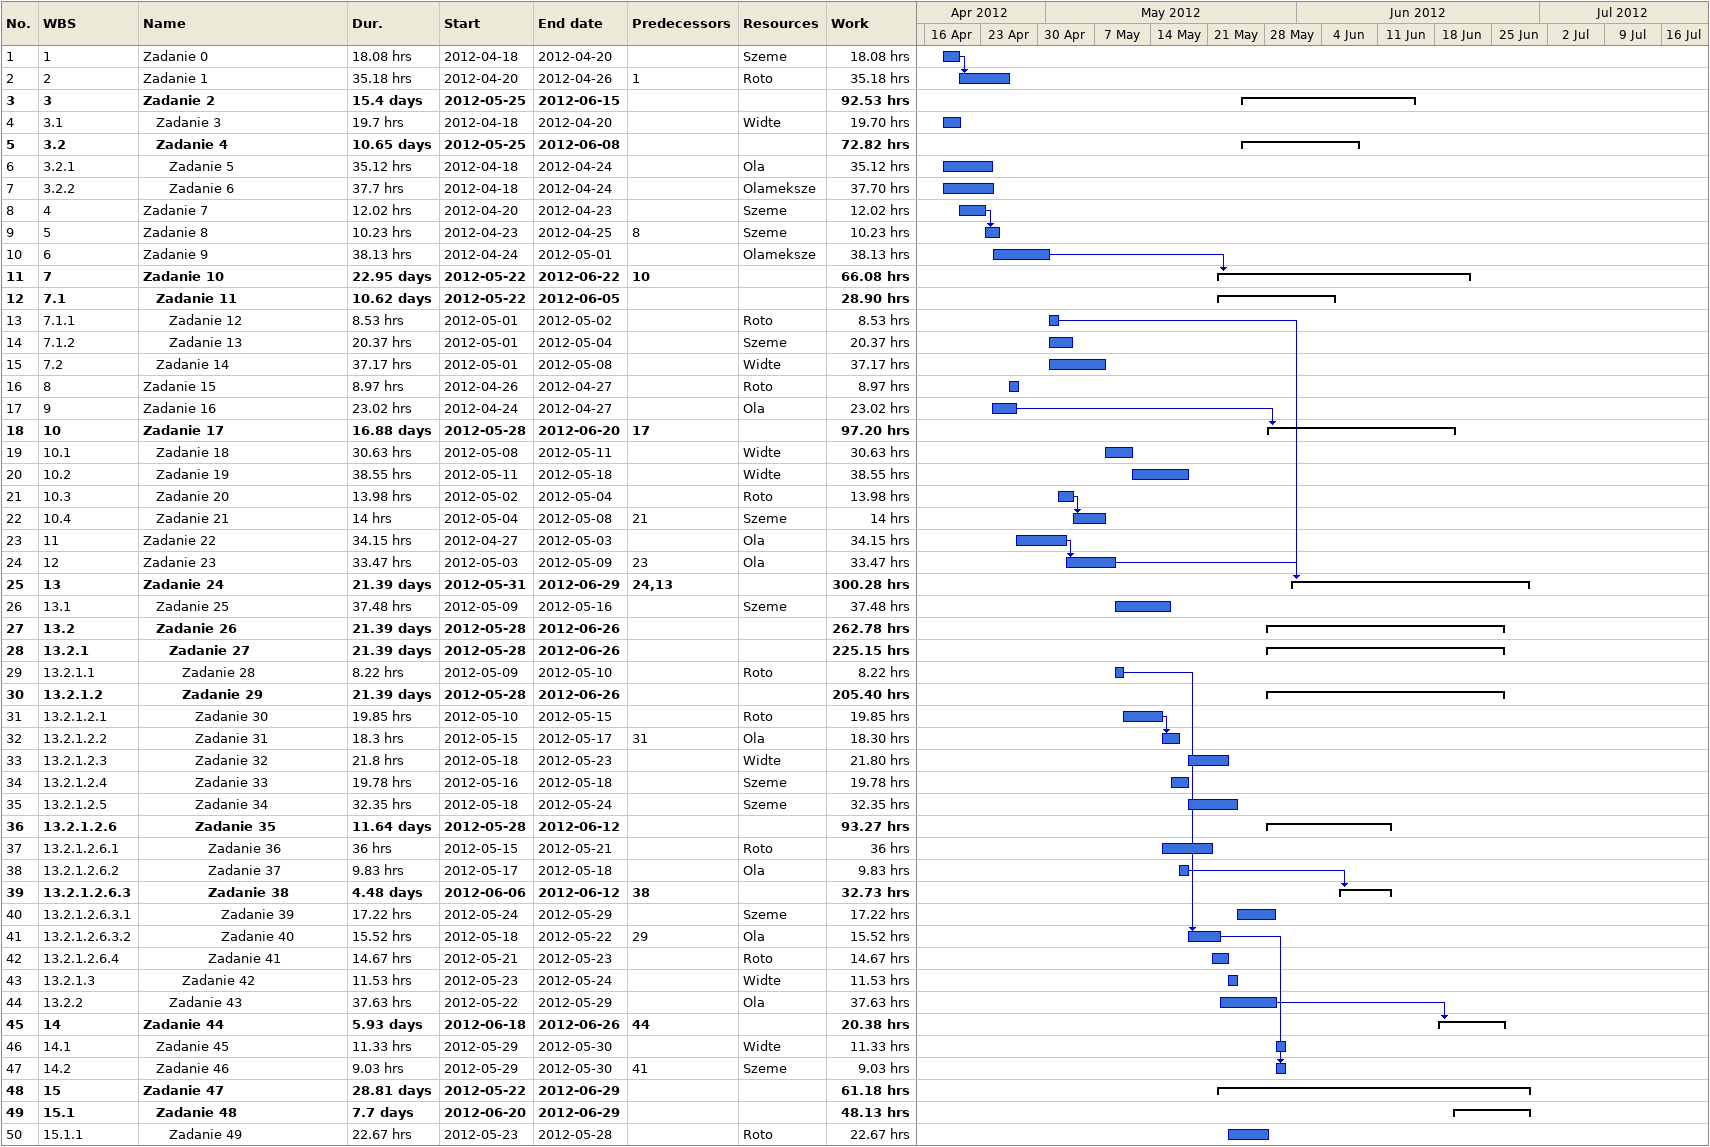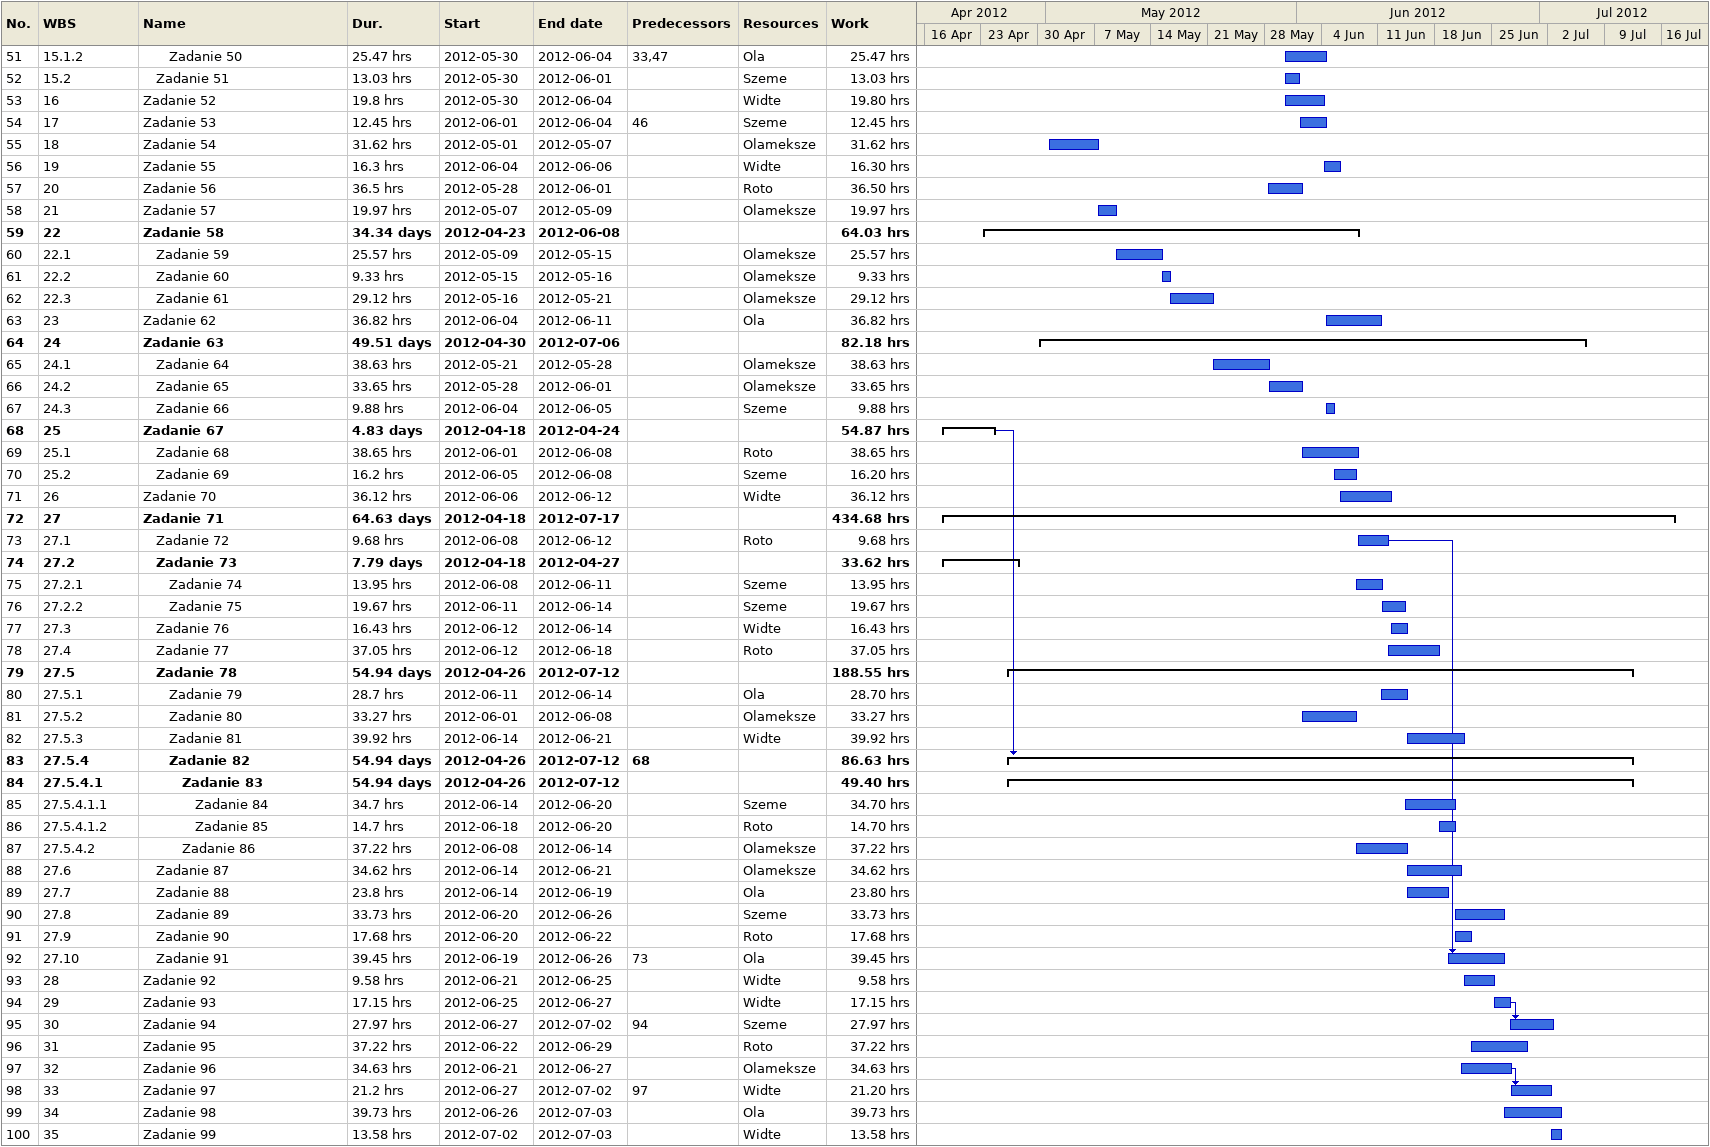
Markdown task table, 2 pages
| ID | WBS | Task | Duration | Start | Finish | Predecessors | Resources | Work (h) |
|---|---|---|---|---|---|---|---|---|
| 1 | 1 | Zadanie 0 | 18.08h | 2012-04-18 | 2012-04-20 |  | Szeme | 18.08 |
| 2 | 2 | Zadanie 1 | 35.18h | 2012-04-20 | 2012-04-26 | 1 | Roto | 35.18 |
| 3 | 3 | **Zadanie 2** | 15.4d | 2012-05-25 | 2012-06-15 |  |  | 92.53 |
| 4 | 3.1 | Zadanie 3 | 19.7h | 2012-04-18 | 2012-04-20 |  | Widte | 19.70 |
| 5 | 3.2 | **Zadanie 4** | 10.65d | 2012-05-25 | 2012-06-08 |  |  | 72.82 |
| 6 | 3.2.1 | Zadanie 5 | 35.12h | 2012-04-18 | 2012-04-24 |  | Ola | 35.12 |
| 7 | 3.2.2 | Zadanie 6 | 37.7h | 2012-04-18 | 2012-04-24 |  | Olameksze | 37.70 |
| 8 | 4 | Zadanie 7 | 12.02h | 2012-04-20 | 2012-04-23 |  | Szeme | 12.02 |
| 9 | 5 | Zadanie 8 | 10.23h | 2012-04-23 | 2012-04-25 | 8 | Szeme | 10.23 |
| 10 | 6 | Zadanie 9 | 38.13h | 2012-04-24 | 2012-05-01 |  | Olameksze | 38.13 |
| 11 | 7 | **Zadanie 10** | 22.95d | 2012-05-22 | 2012-06-22 | 10 |  | 66.08 |
| 12 | 7.1 | **Zadanie 11** | 10.62d | 2012-05-22 | 2012-06-05 |  |  | 28.90 |
| 13 | 7.1.1 | Zadanie 12 | 8.53h | 2012-05-01 | 2012-05-02 |  | Roto | 8.53 |
| 14 | 7.1.2 | Zadanie 13 | 20.37h | 2012-05-01 | 2012-05-04 |  | Szeme | 20.37 |
| 15 | 7.2 | Zadanie 14 | 37.17h | 2012-05-01 | 2012-05-08 |  | Widte | 37.17 |
| 16 | 8 | Zadanie 15 | 8.97h | 2012-04-26 | 2012-04-27 |  | Roto | 8.97 |
| 17 | 9 | Zadanie 16 | 23.02h | 2012-04-24 | 2012-04-27 |  | Ola | 23.02 |
| 18 | 10 | **Zadanie 17** | 16.88d | 2012-05-28 | 2012-06-20 | 17 |  | 97.20 |
| 19 | 10.1 | Zadanie 18 | 30.63h | 2012-05-08 | 2012-05-11 |  | Widte | 30.63 |
| 20 | 10.2 | Zadanie 19 | 38.55h | 2012-05-11 | 2012-05-18 |  | Widte | 38.55 |
| 21 | 10.3 | Zadanie 20 | 13.98h | 2012-05-02 | 2012-05-04 |  | Roto | 13.98 |
| 22 | 10.4 | Zadanie 21 | 14h | 2012-05-04 | 2012-05-08 | 21 | Szeme | 14 |
| 23 | 11 | Zadanie 22 | 34.15h | 2012-04-27 | 2012-05-03 |  | Ola | 34.15 |
| 24 | 12 | Zadanie 23 | 33.47h | 2012-05-03 | 2012-05-09 | 23 | Ola | 33.47 |
| 25 | 13 | **Zadanie 24** | 21.39d | 2012-05-31 | 2012-06-29 | 24, 13 |  | 300.28 |
| 26 | 13.1 | Zadanie 25 | 37.48h | 2012-05-09 | 2012-05-16 |  | Szeme | 37.48 |
| 27 | 13.2 | **Zadanie 26** | 21.39d | 2012-05-28 | 2012-06-26 |  |  | 262.78 |
| 28 | 13.2.1 | **Zadanie 27** | 21.39d | 2012-05-28 | 2012-06-26 |  |  | 225.15 |
| 29 | 13.2.1.1 | Zadanie 28 | 8.22h | 2012-05-09 | 2012-05-10 |  | Roto | 8.22 |
| 30 | 13.2.1.2 | **Zadanie 29** | 21.39d | 2012-05-28 | 2012-06-26 |  |  | 205.40 |
| 31 | 13.2.1.2.1 | Zadanie 30 | 19.85h | 2012-05-10 | 2012-05-15 |  | Roto | 19.85 |
| 32 | 13.2.1.2.2 | Zadanie 31 | 18.3h | 2012-05-15 | 2012-05-17 | 31 | Ola | 18.30 |
| 33 | 13.2.1.2.3 | Zadanie 32 | 21.8h | 2012-05-18 | 2012-05-23 |  | Widte | 21.80 |
| 34 | 13.2.1.2.4 | Zadanie 33 | 19.78h | 2012-05-16 | 2012-05-18 |  | Szeme | 19.78 |
| 35 | 13.2.1.2.5 | Zadanie 34 | 32.35h | 2012-05-18 | 2012-05-24 |  | Szeme | 32.35 |
| 36 | 13.2.1.2.6 | **Zadanie 35** | 11.64d | 2012-05-28 | 2012-06-12 |  |  | 93.27 |
| 37 | 13.2.1.2.6.1 | Zadanie 36 | 36h | 2012-05-15 | 2012-05-21 |  | Roto | 36 |
| 38 | 13.2.1.2.6.2 | Zadanie 37 | 9.83h | 2012-05-17 | 2012-05-18 |  | Ola | 9.83 |
| 39 | 13.2.1.2.6.3 | **Zadanie 38** | 4.48d | 2012-06-06 | 2012-06-12 | 38 |  | 32.73 |
| 40 | 13.2.1.2.6.3.1 | Zadanie 39 | 17.22h | 2012-05-24 | 2012-05-29 |  | Szeme | 17.22 |
| 41 | 13.2.1.2.6.3.2 | Zadanie 40 | 15.52h | 2012-05-18 | 2012-05-22 | 29 | Ola | 15.52 |
| 42 | 13.2.1.2.6.4 | Zadanie 41 | 14.67h | 2012-05-21 | 2012-05-23 |  | Roto | 14.67 |
| 43 | 13.2.1.3 | Zadanie 42 | 11.53h | 2012-05-23 | 2012-05-24 |  | Widte | 11.53 |
| 44 | 13.2.2 | Zadanie 43 | 37.63h | 2012-05-22 | 2012-05-29 |  | Ola | 37.63 |
| 45 | 14 | **Zadanie 44** | 5.93d | 2012-06-18 | 2012-06-26 | 44 |  | 20.38 |
| 46 | 14.1 | Zadanie 45 | 11.33h | 2012-05-29 | 2012-05-30 |  | Widte | 11.33 |
| 47 | 14.2 | Zadanie 46 | 9.03h | 2012-05-29 | 2012-05-30 | 41 | Szeme | 9.03 |
| 48 | 15 | **Zadanie 47** | 28.81d | 2012-05-22 | 2012-06-29 |  |  | 61.18 |
| 49 | 15.1 | **Zadanie 48** | 7.7d | 2012-06-20 | 2012-06-29 |  |  | 48.13 |
| 50 | 15.1.1 | Zadanie 49 | 22.67h | 2012-05-23 | 2012-05-28 |  | Roto | 22.67 |
| 51 | 15.1.2 | Zadanie 50 | 25.47h | 2012-05-30 | 2012-06-04 | 33, 47 | Ola | 25.47 |
| 52 | 15.2 | Zadanie 51 | 13.03h | 2012-05-30 | 2012-06-01 |  | Szeme | 13.03 |
| 53 | 16 | Zadanie 52 | 19.8h | 2012-05-30 | 2012-06-04 |  | Widte | 19.80 |
| 54 | 17 | Zadanie 53 | 12.45h | 2012-06-01 | 2012-06-04 | 46 | Szeme | 12.45 |
| 55 | 18 | Zadanie 54 | 31.62h | 2012-05-01 | 2012-05-07 |  | Olameksze | 31.62 |
| 56 | 19 | Zadanie 55 | 16.3h | 2012-06-04 | 2012-06-06 |  | Widte | 16.30 |
| 57 | 20 | Zadanie 56 | 36.5h | 2012-05-28 | 2012-06-01 |  | Roto | 36.50 |
| 58 | 21 | Zadanie 57 | 19.97h | 2012-05-07 | 2012-05-09 |  | Olameksze | 19.97 |
| 59 | 22 | **Zadanie 58** | 34.34d | 2012-04-23 | 2012-06-08 |  |  | 64.03 |
| 60 | 22.1 | Zadanie 59 | 25.57h | 2012-05-09 | 2012-05-15 |  | Olameksze | 25.57 |
| 61 | 22.2 | Zadanie 60 | 9.33h | 2012-05-15 | 2012-05-16 |  | Olameksze | 9.33 |
| 62 | 22.3 | Zadanie 61 | 29.12h | 2012-05-16 | 2012-05-21 |  | Olameksze | 29.12 |
| 63 | 23 | Zadanie 62 | 36.82h | 2012-06-04 | 2012-06-11 |  | Ola | 36.82 |
| 64 | 24 | **Zadanie 63** | 49.51d | 2012-04-30 | 2012-07-06 |  |  | 82.18 |
| 65 | 24.1 | Zadanie 64 | 38.63h | 2012-05-21 | 2012-05-28 |  | Olameksze | 38.63 |
| 66 | 24.2 | Zadanie 65 | 33.65h | 2012-05-28 | 2012-06-01 |  | Olameksze | 33.65 |
| 67 | 24.3 | Zadanie 66 | 9.88h | 2012-06-04 | 2012-06-05 |  | Szeme | 9.88 |
| 68 | 25 | **Zadanie 67** | 4.83d | 2012-04-18 | 2012-04-24 |  |  | 54.87 |
| 69 | 25.1 | Zadanie 68 | 38.65h | 2012-06-01 | 2012-06-08 |  | Roto | 38.65 |
| 70 | 25.2 | Zadanie 69 | 16.2h | 2012-06-05 | 2012-06-08 |  | Szeme | 16.20 |
| 71 | 26 | Zadanie 70 | 36.12h | 2012-06-06 | 2012-06-12 |  | Widte | 36.12 |
| 72 | 27 | **Zadanie 71** | 64.63d | 2012-04-18 | 2012-07-17 |  |  | 434.68 |
| 73 | 27.1 | Zadanie 72 | 9.68h | 2012-06-08 | 2012-06-12 |  | Roto | 9.68 |
| 74 | 27.2 | **Zadanie 73** | 7.79d | 2012-04-18 | 2012-04-27 |  |  | 33.62 |
| 75 | 27.2.1 | Zadanie 74 | 13.95h | 2012-06-08 | 2012-06-11 |  | Szeme | 13.95 |
| 76 | 27.2.2 | Zadanie 75 | 19.67h | 2012-06-11 | 2012-06-14 |  | Szeme | 19.67 |
| 77 | 27.3 | Zadanie 76 | 16.43h | 2012-06-12 | 2012-06-14 |  | Widte | 16.43 |
| 78 | 27.4 | Zadanie 77 | 37.05h | 2012-06-12 | 2012-06-18 |  | Roto | 37.05 |
| 79 | 27.5 | **Zadanie 78** | 54.94d | 2012-04-26 | 2012-07-12 |  |  | 188.55 |
| 80 | 27.5.1 | Zadanie 79 | 28.7h | 2012-06-11 | 2012-06-14 |  | Ola | 28.70 |
| 81 | 27.5.2 | Zadanie 80 | 33.27h | 2012-06-01 | 2012-06-08 |  | Olameksze | 33.27 |
| 82 | 27.5.3 | Zadanie 81 | 39.92h | 2012-06-14 | 2012-06-21 |  | Widte | 39.92 |
| 83 | 27.5.4 | **Zadanie 82** | 54.94d | 2012-04-26 | 2012-07-12 | 68 |  | 86.63 |
| 84 | 27.5.4.1 | **Zadanie 83** | 54.94d | 2012-04-26 | 2012-07-12 |  |  | 49.40 |
| 85 | 27.5.4.1.1 | Zadanie 84 | 34.7h | 2012-06-14 | 2012-06-20 |  | Szeme | 34.70 |
| 86 | 27.5.4.1.2 | Zadanie 85 | 14.7h | 2012-06-18 | 2012-06-20 |  | Roto | 14.70 |
| 87 | 27.5.4.2 | Zadanie 86 | 37.22h | 2012-06-08 | 2012-06-14 |  | Olameksze | 37.22 |
| 88 | 27.6 | Zadanie 87 | 34.62h | 2012-06-14 | 2012-06-21 |  | Olameksze | 34.62 |
| 89 | 27.7 | Zadanie 88 | 23.8h | 2012-06-14 | 2012-06-19 |  | Ola | 23.80 |
| 90 | 27.8 | Zadanie 89 | 33.73h | 2012-06-20 | 2012-06-26 |  | Szeme | 33.73 |
| 91 | 27.9 | Zadanie 90 | 17.68h | 2012-06-20 | 2012-06-22 |  | Roto | 17.68 |
| 92 | 27.10 | Zadanie 91 | 39.45h | 2012-06-19 | 2012-06-26 | 73 | Ola | 39.45 |
| 93 | 28 | Zadanie 92 | 9.58h | 2012-06-21 | 2012-06-25 |  | Widte | 9.58 |
| 94 | 29 | Zadanie 93 | 17.15h | 2012-06-25 | 2012-06-27 |  | Widte | 17.15 |
| 95 | 30 | Zadanie 94 | 27.97h | 2012-06-27 | 2012-07-02 | 94 | Szeme | 27.97 |
| 96 | 31 | Zadanie 95 | 37.22h | 2012-06-22 | 2012-06-29 |  | Roto | 37.22 |
| 97 | 32 | Zadanie 96 | 34.63h | 2012-06-21 | 2012-06-27 |  | Olameksze | 34.63 |
| 98 | 33 | Zadanie 97 | 21.2h | 2012-06-27 | 2012-07-02 | 97 | Widte | 21.20 |
| 99 | 34 | Zadanie 98 | 39.73h | 2012-06-26 | 2012-07-03 |  | Ola | 39.73 |
| 100 | 35 | Zadanie 99 | 13.58h | 2012-07-02 | 2012-07-03 |  | Widte | 13.58 |
